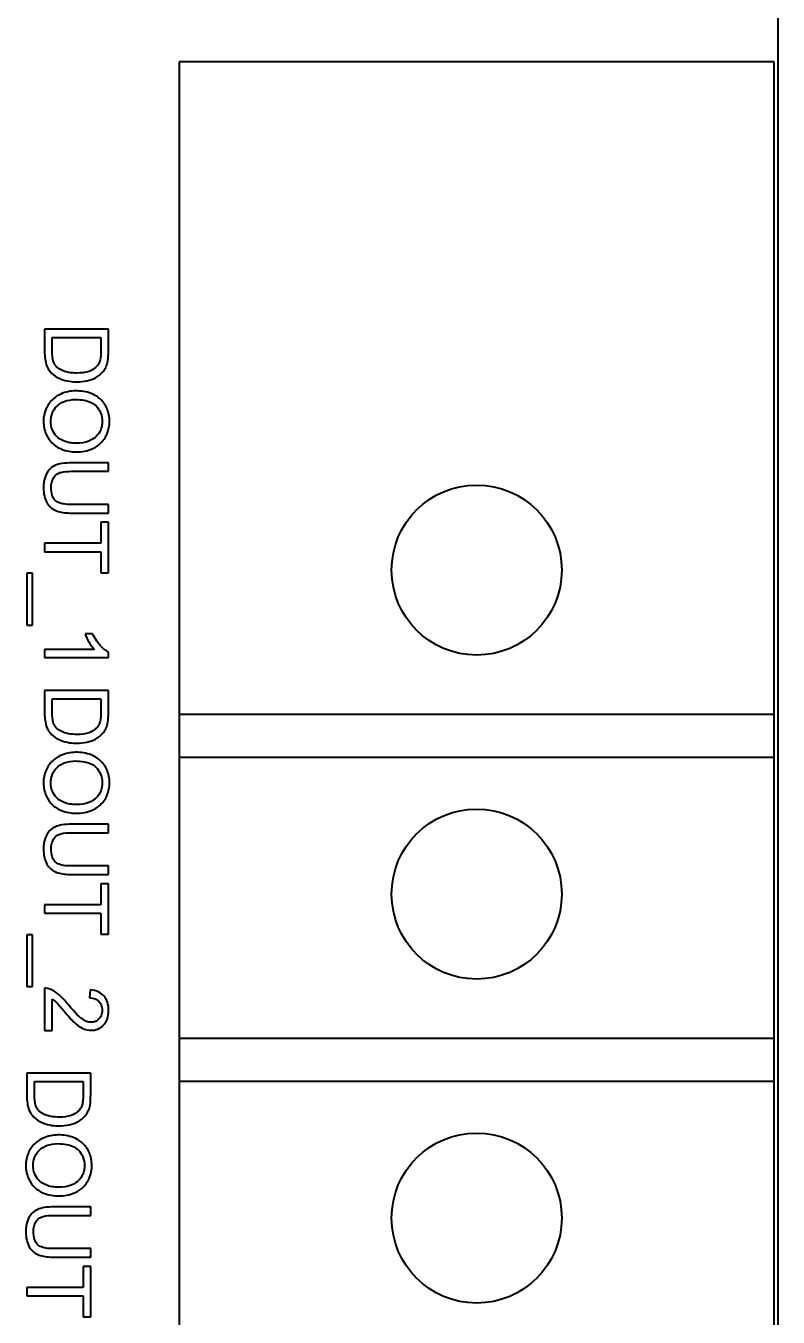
# Model space of a CAD drawing. Header units: millimetres. Extents: x 0 to 4205, y 0 to 2970.
# Drawn here: x 1930.66 to 1948.35, y 2466.34 to 2496.71 of the extents above; entities that cross this region are included whole.
import ezdxf

# ---------------------------------------------------------------- set-up
doc = ezdxf.new("R2010")
doc.units = ezdxf.units.MM
doc.header["$LTSCALE"] = 5
doc.layers.add('가시적인 것(ISO)', color=3, linetype='Continuous', lineweight=40)

msp = doc.modelspace()

# ---------------------------------------------------------------- linework, layer by layer
at = {"layer": '가시적인 것(ISO)'}
for p, q in [((1948.348, 2379.741), (1948.348, 2549.741)), ((1948.257, 2495.86), (1934.258, 2495.86)), ((1934.258, 2495.86), (1934.258, 2480.511)), ((1948.257, 2480.511), (1948.257, 2495.86)), ((1932.598, 2489.579), (1931.098, 2489.579)), ((1931.098, 2489.579), (1931.098, 2489.038)), ((1932.598, 2489.063), (1932.598, 2489.579)), ((1931.275, 2489.06), (1931.275, 2489.381)), ((1931.275, 2489.381), (1932.42, 2489.381)), ((1932.42, 2489.381), (1932.42, 2489.065)), ((1932.598, 2486.432), (1931.731, 2486.432)), ((1931.732, 2486.233), (1932.598, 2486.233)), ((1932.598, 2486.233), (1932.598, 2486.432)), ((1932.598, 2485.451), (1931.732, 2485.451)), ((1932.598, 2485.252), (1932.598, 2485.451)), ((1931.731, 2485.252), (1932.598, 2485.252)), ((1932.598, 2485.034), (1932.42, 2485.034)), ((1932.42, 2485.034), (1932.42, 2484.54)), ((1932.598, 2483.845), (1932.598, 2485.034)), ((1932.42, 2484.54), (1931.098, 2484.54)), ((1931.098, 2484.54), (1931.098, 2484.341)), ((1931.098, 2484.341), (1932.42, 2484.341)), ((1932.42, 2484.341), (1932.42, 2483.845)), ((1930.814, 2483.834), (1930.681, 2483.834)), ((1930.681, 2483.834), (1930.681, 2482.613)), ((1930.814, 2482.613), (1930.814, 2483.834)), ((1932.42, 2483.845), (1932.598, 2483.845)), ((1930.681, 2482.613), (1930.814, 2482.613)), ((1932.227, 2482.41), (1932.049, 2482.41)), ((1932.271, 2482.042), (1931.098, 2482.042)), ((1931.098, 2482.042), (1931.098, 2481.858)), ((1932.603, 2481.858), (1932.603, 2481.977)), ((1931.098, 2481.858), (1932.603, 2481.858)), ((1932.598, 2481.079), (1931.098, 2481.079)), ((1931.098, 2481.079), (1931.098, 2480.538)), ((1932.598, 2480.563), (1932.598, 2481.079)), ((1931.275, 2480.881), (1932.42, 2480.881)), ((1931.275, 2480.56), (1931.275, 2480.881)), ((1932.42, 2480.881), (1932.42, 2480.565)), ((1948.257, 2480.511), (1934.258, 2480.511)), ((1934.258, 2480.511), (1934.258, 2479.511)), ((1948.257, 2479.511), (1948.257, 2480.511)), ((1934.258, 2479.511), (1948.257, 2479.511)), ((1934.258, 2479.511), (1934.258, 2472.891)), ((1948.257, 2472.891), (1948.257, 2479.511)), ((1932.598, 2477.932), (1931.731, 2477.932)), ((1931.732, 2477.733), (1932.598, 2477.733)), ((1932.598, 2477.733), (1932.598, 2477.932)), ((1932.598, 2476.951), (1931.732, 2476.951)), ((1932.598, 2476.752), (1932.598, 2476.951)), ((1931.731, 2476.752), (1932.598, 2476.752)), ((1932.598, 2476.534), (1932.42, 2476.534)), ((1932.42, 2476.534), (1932.42, 2476.04)), ((1932.598, 2475.345), (1932.598, 2476.534)), ((1932.42, 2476.04), (1931.098, 2476.04)), ((1931.098, 2476.04), (1931.098, 2475.841)), ((1931.098, 2475.841), (1932.42, 2475.841)), ((1932.42, 2475.841), (1932.42, 2475.345)), ((1930.814, 2475.334), (1930.681, 2475.334)), ((1930.681, 2475.334), (1930.681, 2474.113)), ((1930.814, 2474.113), (1930.814, 2475.334)), ((1932.42, 2475.345), (1932.598, 2475.345)), ((1930.681, 2474.113), (1930.814, 2474.113)), ((1931.098, 2474.074), (1931.098, 2473.083)), ((1932.17, 2474.04), (1932.15, 2473.85)), ((1931.275, 2473.083), (1931.275, 2473.818)), ((1931.098, 2473.083), (1931.275, 2473.083)), ((1948.257, 2472.891), (1934.258, 2472.891)), ((1934.258, 2472.891), (1934.258, 2471.891)), ((1948.257, 2471.891), (1948.257, 2472.891)), ((1932.181, 2472.079), (1930.681, 2472.079)), ((1930.681, 2472.079), (1930.681, 2471.538)), ((1932.181, 2471.563), (1932.181, 2472.079)), ((1930.859, 2471.881), (1932.004, 2471.881)), ((1930.859, 2471.56), (1930.859, 2471.881)), ((1932.004, 2471.881), (1932.004, 2471.565)), ((1934.258, 2471.891), (1948.257, 2471.891)), ((1934.258, 2471.891), (1934.258, 2465.271)), ((1948.257, 2465.271), (1948.257, 2471.891)), ((1932.181, 2468.932), (1931.315, 2468.932)), ((1932.181, 2468.733), (1932.181, 2468.932)), ((1931.316, 2468.733), (1932.181, 2468.733)), ((1931.315, 2467.752), (1932.181, 2467.752)), ((1932.181, 2467.951), (1931.316, 2467.951)), ((1932.181, 2467.752), (1932.181, 2467.951)), ((1932.181, 2467.534), (1932.004, 2467.534)), ((1932.004, 2467.534), (1932.004, 2467.04)), ((1932.181, 2466.345), (1932.181, 2467.534)), ((1932.004, 2467.04), (1930.681, 2467.04)), ((1930.681, 2467.04), (1930.681, 2466.841)), ((1930.681, 2466.841), (1932.004, 2466.841)), ((1932.004, 2466.841), (1932.004, 2466.345)), ((1932.004, 2466.345), (1932.181, 2466.345))]:
    msp.add_line(p, q, dxfattribs=at)
for centre in [(1941.258, 2483.911), (1941.258, 2476.291), (1941.258, 2468.671)]:
    msp.add_circle(centre, 2, dxfattribs=at)
for points, knots in [([(1931.098, 2489.038), (1931.098, 2488.941), (1931.107, 2488.815), (1931.179, 2488.641), (1931.213, 2488.59), (1931.307, 2488.497), (1931.368, 2488.45), (1931.619, 2488.348), (1931.763, 2488.339), (1931.856, 2488.339)], [-0.1013045, -0.1013045, -0.1013045, -0.1013045, -0.0660401, -0.0660401, -0.0467074, -0.0467074, -0.0277304, -0.0277304, 0, 0, 0, 0]), ([(1931.38, 2488.693), (1931.362, 2488.711), (1931.348, 2488.73), (1931.319, 2488.78), (1931.308, 2488.809), (1931.282, 2488.89), (1931.275, 2488.972), (1931.275, 2489.06)], [-0.03972134, -0.03972134, -0.03972134, -0.03972134, -0.03404767, -0.03404767, -0.02637667, -0.02637667, 0, 0, 0, 0]), ([(1932.42, 2489.065), (1932.42, 2489.016), (1932.419, 2488.962), (1932.408, 2488.876), (1932.401, 2488.839), (1932.389, 2488.809)], [-0.02271504, -0.02271504, -0.02271504, -0.02271504, -0.00972271, -0.00972271, 0, 0, 0, 0]), ([(1932.576, 2488.795), (1932.584, 2488.831), (1932.589, 2488.872), (1932.596, 2488.959), (1932.598, 2489.012), (1932.598, 2489.063)], [-0.02610579, -0.02610579, -0.02610579, -0.02610579, -0.0151034, -0.0151034, 0, 0, 0, 0]), ([(1931.859, 2488.544), (1931.793, 2488.544), (1931.724, 2488.548), (1931.585, 2488.574), (1931.536, 2488.594), (1931.457, 2488.631), (1931.415, 2488.658), (1931.38, 2488.693)], [-0.03646535, -0.03646535, -0.03646535, -0.03646535, -0.02628406, -0.02628406, -0.01488015, -0.01488015, 0, 0, 0, 0]), ([(1932.389, 2488.809), (1932.38, 2488.783), (1932.367, 2488.759), (1932.334, 2488.713), (1932.314, 2488.692), (1932.259, 2488.644), (1932.214, 2488.61), (1932.058, 2488.554), (1931.959, 2488.544), (1931.859, 2488.544)], [-0.08863704, -0.08863704, -0.08863704, -0.08863704, -0.07259706, -0.07259706, -0.05563873, -0.05563873, -0.02994642, -0.02994642, 0, 0, 0, 0]), ([(1932.468, 2488.576), (1932.495, 2488.606), (1932.516, 2488.64), (1932.553, 2488.714), (1932.566, 2488.754), (1932.576, 2488.795)], [-0.02477761, -0.02477761, -0.02477761, -0.02477761, -0.01271181, -0.01271181, 0, 0, 0, 0]), ([(1931.856, 2488.339), (1931.935, 2488.339), (1932.014, 2488.346), (1932.166, 2488.378), (1932.232, 2488.402), (1932.359, 2488.469), (1932.419, 2488.516), (1932.468, 2488.576)], [-0.06427655, -0.06427655, -0.06427655, -0.06427655, -0.04327347, -0.04327347, -0.02318587, -0.02318587, 0, 0, 0, 0]), ([(1931.828, 2488.125), (1931.768, 2488.125), (1931.708, 2488.119), (1931.59, 2488.094), (1931.533, 2488.076), (1931.417, 2488.024), (1931.341, 2487.981), (1931.209, 2487.846), (1931.16, 2487.772), (1931.089, 2487.601), (1931.072, 2487.506), (1931.072, 2487.407)], [-0.1419282, -0.1419282, -0.1419282, -0.1419282, -0.11405, -0.11405, -0.0863552, -0.0863552, -0.0554723, -0.0554723, -0.0295193, -0.0295193, 0, 0, 0, 0]), ([(1932.624, 2487.407), (1932.624, 2487.46), (1932.619, 2487.512), (1932.6, 2487.612), (1932.586, 2487.659), (1932.532, 2487.786), (1932.482, 2487.857), (1932.377, 2487.96), (1932.306, 2488.019), (1932.078, 2488.109), (1931.952, 2488.125), (1931.828, 2488.125)], [-0.1914347, -0.1914347, -0.1914347, -0.1914347, -0.1588981, -0.1588981, -0.1283406, -0.1283406, -0.0734868, -0.0734868, -0.0371408, -0.0371408, 0, 0, 0, 0]), ([(1931.243, 2487.408), (1931.243, 2487.444), (1931.246, 2487.479), (1931.259, 2487.547), (1931.268, 2487.579), (1931.307, 2487.669), (1931.344, 2487.721), (1931.423, 2487.799), (1931.476, 2487.842), (1931.643, 2487.908), (1931.735, 2487.921), (1931.826, 2487.921)], [-0.1304948, -0.1304948, -0.1304948, -0.1304948, -0.1101568, -0.1101568, -0.0908219, -0.0908219, -0.0538229, -0.0538229, -0.0272604, -0.0272604, 0, 0, 0, 0]), ([(1931.826, 2487.921), (1931.893, 2487.921), (1931.962, 2487.916), (1932.083, 2487.894), (1932.138, 2487.878), (1932.233, 2487.833), (1932.273, 2487.806), (1932.352, 2487.724), (1932.39, 2487.668), (1932.441, 2487.544), (1932.453, 2487.476), (1932.453, 2487.406)], [-0.09205293, -0.09205293, -0.09205293, -0.09205293, -0.07187986, -0.07187986, -0.05512906, -0.05512906, -0.04039251, -0.04039251, -0.02097998, -0.02097998, 0, 0, 0, 0]), ([(1931.072, 2487.407), (1931.072, 2487.354), (1931.078, 2487.301), (1931.099, 2487.197), (1931.116, 2487.147), (1931.183, 2486.997), (1931.238, 2486.934), (1931.342, 2486.831), (1931.423, 2486.785), (1931.607, 2486.71), (1931.725, 2486.69), (1931.845, 2486.69)], [-0.08052814, -0.08052814, -0.08052814, -0.08052814, -0.075448, -0.075448, -0.0704261, -0.0704261, -0.05969695, -0.05969695, -0.03604414, -0.03604414, 0, 0, 0, 0]), ([(1931.848, 2486.895), (1931.744, 2486.895), (1931.638, 2486.909), (1931.473, 2486.978), (1931.421, 2487.017), (1931.337, 2487.103), (1931.303, 2487.153), (1931.254, 2487.272), (1931.243, 2487.34), (1931.243, 2487.408)], [-0.08165834, -0.08165834, -0.08165834, -0.08165834, -0.05685822, -0.05685822, -0.03882835, -0.03882835, -0.0205962, -0.0205962, 0, 0, 0, 0]), ([(1931.845, 2486.69), (1931.91, 2486.69), (1931.975, 2486.696), (1932.099, 2486.72), (1932.157, 2486.737), (1932.316, 2486.806), (1932.381, 2486.86), (1932.504, 2486.982), (1932.547, 2487.069), (1932.607, 2487.212), (1932.624, 2487.308), (1932.624, 2487.407)], [-0.06480513, -0.06480513, -0.06480513, -0.06480513, -0.05981322, -0.05981322, -0.05512545, -0.05512545, -0.04655354, -0.04655354, -0.0296574, -0.0296574, 0, 0, 0, 0]), ([(1932.453, 2487.406), (1932.453, 2487.369), (1932.45, 2487.333), (1932.435, 2487.262), (1932.424, 2487.228), (1932.39, 2487.153), (1932.359, 2487.1), (1932.273, 2487.017), (1932.22, 2486.977), (1932.047, 2486.909), (1931.947, 2486.895), (1931.848, 2486.895)], [-0.1516136, -0.1516136, -0.1516136, -0.1516136, -0.1220791, -0.1220791, -0.0935316, -0.0935316, -0.0558687, -0.0558687, -0.0298206, -0.0298206, 0, 0, 0, 0]), ([(1931.731, 2486.432), (1931.657, 2486.432), (1931.579, 2486.428), (1931.451, 2486.407), (1931.392, 2486.392), (1931.289, 2486.345), (1931.246, 2486.314), (1931.182, 2486.244), (1931.145, 2486.196), (1931.083, 2486.031), (1931.072, 2485.932), (1931.072, 2485.839)], [-0.1666428, -0.1666428, -0.1666428, -0.1666428, -0.120317, -0.120317, -0.0849202, -0.0849202, -0.0527526, -0.0527526, -0.028158, -0.028158, 0, 0, 0, 0]), ([(1931.252, 2485.856), (1931.252, 2485.897), (1931.256, 2485.938), (1931.276, 2486.023), (1931.292, 2486.056), (1931.325, 2486.11), (1931.347, 2486.136), (1931.413, 2486.187), (1931.452, 2486.201), (1931.551, 2486.228), (1931.645, 2486.233), (1931.732, 2486.233)], [-0.0552723, -0.0552723, -0.0552723, -0.0552723, -0.05006966, -0.05006966, -0.04418631, -0.04418631, -0.03650006, -0.03650006, -0.02622502, -0.02622502, 0, 0, 0, 0]), ([(1931.072, 2485.839), (1931.072, 2485.775), (1931.078, 2485.71), (1931.104, 2485.594), (1931.123, 2485.543), (1931.164, 2485.474), (1931.2, 2485.416), (1931.312, 2485.326), (1931.364, 2485.303), (1931.51, 2485.261), (1931.621, 2485.252), (1931.731, 2485.252)], [-0.1827395, -0.1827395, -0.1827395, -0.1827395, -0.1243095, -0.1243095, -0.0742781, -0.0742781, -0.0514626, -0.0514626, -0.0329561, -0.0329561, 0, 0, 0, 0]), ([(1931.732, 2485.451), (1931.67, 2485.451), (1931.603, 2485.454), (1931.497, 2485.473), (1931.45, 2485.485), (1931.376, 2485.521), (1931.353, 2485.54), (1931.309, 2485.592), (1931.291, 2485.626), (1931.258, 2485.723), (1931.252, 2485.792), (1931.252, 2485.856)], [-0.06580544, -0.06580544, -0.06580544, -0.06580544, -0.05062257, -0.05062257, -0.03951225, -0.03951225, -0.0306635, -0.0306635, -0.01915675, -0.01915675, 0, 0, 0, 0]), ([(1932.049, 2482.41), (1932.073, 2482.344), (1932.109, 2482.276), (1932.166, 2482.179), (1932.212, 2482.104), (1932.271, 2482.042)], [-0.06797462, -0.06797462, -0.06797462, -0.06797462, -0.02573644, -0.02573644, 0, 0, 0, 0]), ([(1932.603, 2481.977), (1932.531, 2482.012), (1932.463, 2482.073), (1932.364, 2482.183), (1932.293, 2482.269), (1932.227, 2482.41)], [-0.1204348, -0.1204348, -0.1204348, -0.1204348, -0.0467866, -0.0467866, 0, 0, 0, 0]), ([(1931.098, 2480.538), (1931.098, 2480.441), (1931.107, 2480.315), (1931.179, 2480.141), (1931.213, 2480.09), (1931.307, 2479.997), (1931.368, 2479.95), (1931.619, 2479.848), (1931.763, 2479.839), (1931.856, 2479.839)], [-0.1013045, -0.1013045, -0.1013045, -0.1013045, -0.0660401, -0.0660401, -0.0467074, -0.0467074, -0.0277304, -0.0277304, 0, 0, 0, 0]), ([(1931.38, 2480.193), (1931.362, 2480.211), (1931.348, 2480.23), (1931.319, 2480.28), (1931.308, 2480.309), (1931.282, 2480.39), (1931.275, 2480.472), (1931.275, 2480.56)], [-0.03972134, -0.03972134, -0.03972134, -0.03972134, -0.03404767, -0.03404767, -0.02637667, -0.02637667, 0, 0, 0, 0]), ([(1932.42, 2480.565), (1932.42, 2480.516), (1932.419, 2480.462), (1932.408, 2480.376), (1932.401, 2480.339), (1932.389, 2480.309)], [-0.02271504, -0.02271504, -0.02271504, -0.02271504, -0.00972271, -0.00972271, 0, 0, 0, 0]), ([(1932.576, 2480.295), (1932.584, 2480.331), (1932.589, 2480.372), (1932.596, 2480.459), (1932.598, 2480.512), (1932.598, 2480.563)], [-0.02610579, -0.02610579, -0.02610579, -0.02610579, -0.0151034, -0.0151034, 0, 0, 0, 0]), ([(1931.859, 2480.044), (1931.793, 2480.044), (1931.724, 2480.048), (1931.585, 2480.074), (1931.536, 2480.094), (1931.457, 2480.131), (1931.415, 2480.158), (1931.38, 2480.193)], [-0.03646535, -0.03646535, -0.03646535, -0.03646535, -0.02628406, -0.02628406, -0.01488015, -0.01488015, 0, 0, 0, 0]), ([(1932.389, 2480.309), (1932.38, 2480.283), (1932.367, 2480.259), (1932.334, 2480.213), (1932.314, 2480.192), (1932.259, 2480.144), (1932.214, 2480.11), (1932.058, 2480.054), (1931.959, 2480.044), (1931.859, 2480.044)], [-0.08863704, -0.08863704, -0.08863704, -0.08863704, -0.07259706, -0.07259706, -0.05563873, -0.05563873, -0.02994642, -0.02994642, 0, 0, 0, 0]), ([(1932.468, 2480.076), (1932.495, 2480.106), (1932.516, 2480.14), (1932.553, 2480.214), (1932.566, 2480.254), (1932.576, 2480.295)], [-0.02477761, -0.02477761, -0.02477761, -0.02477761, -0.01271181, -0.01271181, 0, 0, 0, 0]), ([(1931.856, 2479.839), (1931.935, 2479.839), (1932.014, 2479.846), (1932.166, 2479.878), (1932.232, 2479.902), (1932.359, 2479.969), (1932.419, 2480.016), (1932.468, 2480.076)], [-0.06427655, -0.06427655, -0.06427655, -0.06427655, -0.04327347, -0.04327347, -0.02318587, -0.02318587, 0, 0, 0, 0]), ([(1931.828, 2479.625), (1931.768, 2479.625), (1931.708, 2479.619), (1931.59, 2479.594), (1931.533, 2479.576), (1931.417, 2479.524), (1931.341, 2479.481), (1931.209, 2479.346), (1931.16, 2479.272), (1931.089, 2479.101), (1931.072, 2479.006), (1931.072, 2478.907)], [-0.1419282, -0.1419282, -0.1419282, -0.1419282, -0.11405, -0.11405, -0.0863552, -0.0863552, -0.0554723, -0.0554723, -0.0295193, -0.0295193, 0, 0, 0, 0]), ([(1932.624, 2478.907), (1932.624, 2478.96), (1932.619, 2479.012), (1932.6, 2479.112), (1932.586, 2479.159), (1932.532, 2479.286), (1932.482, 2479.357), (1932.377, 2479.46), (1932.306, 2479.519), (1932.078, 2479.609), (1931.952, 2479.625), (1931.828, 2479.625)], [-0.1914347, -0.1914347, -0.1914347, -0.1914347, -0.1588981, -0.1588981, -0.1283406, -0.1283406, -0.0734868, -0.0734868, -0.0371408, -0.0371408, 0, 0, 0, 0]), ([(1931.243, 2478.908), (1931.243, 2478.944), (1931.246, 2478.979), (1931.259, 2479.047), (1931.268, 2479.079), (1931.307, 2479.169), (1931.344, 2479.221), (1931.423, 2479.299), (1931.476, 2479.342), (1931.643, 2479.408), (1931.735, 2479.421), (1931.826, 2479.421)], [-0.1304948, -0.1304948, -0.1304948, -0.1304948, -0.1101568, -0.1101568, -0.0908219, -0.0908219, -0.0538229, -0.0538229, -0.0272604, -0.0272604, 0, 0, 0, 0]), ([(1931.826, 2479.421), (1931.893, 2479.421), (1931.962, 2479.416), (1932.083, 2479.394), (1932.138, 2479.378), (1932.233, 2479.333), (1932.273, 2479.306), (1932.352, 2479.224), (1932.39, 2479.168), (1932.441, 2479.044), (1932.453, 2478.976), (1932.453, 2478.906)], [-0.09205293, -0.09205293, -0.09205293, -0.09205293, -0.07187986, -0.07187986, -0.05512906, -0.05512906, -0.04039251, -0.04039251, -0.02097998, -0.02097998, 0, 0, 0, 0]), ([(1931.072, 2478.907), (1931.072, 2478.854), (1931.078, 2478.801), (1931.099, 2478.697), (1931.116, 2478.647), (1931.183, 2478.497), (1931.238, 2478.434), (1931.342, 2478.331), (1931.423, 2478.285), (1931.607, 2478.21), (1931.725, 2478.19), (1931.845, 2478.19)], [-0.08052814, -0.08052814, -0.08052814, -0.08052814, -0.075448, -0.075448, -0.0704261, -0.0704261, -0.05969695, -0.05969695, -0.03604414, -0.03604414, 0, 0, 0, 0]), ([(1931.848, 2478.395), (1931.744, 2478.395), (1931.638, 2478.409), (1931.473, 2478.478), (1931.421, 2478.517), (1931.337, 2478.603), (1931.303, 2478.653), (1931.254, 2478.772), (1931.243, 2478.84), (1931.243, 2478.908)], [-0.08165834, -0.08165834, -0.08165834, -0.08165834, -0.05685822, -0.05685822, -0.03882835, -0.03882835, -0.0205962, -0.0205962, 0, 0, 0, 0]), ([(1931.845, 2478.19), (1931.91, 2478.19), (1931.975, 2478.196), (1932.099, 2478.22), (1932.157, 2478.237), (1932.316, 2478.306), (1932.381, 2478.36), (1932.504, 2478.482), (1932.547, 2478.569), (1932.607, 2478.712), (1932.624, 2478.808), (1932.624, 2478.907)], [-0.06480513, -0.06480513, -0.06480513, -0.06480513, -0.05981322, -0.05981322, -0.05512545, -0.05512545, -0.04655354, -0.04655354, -0.0296574, -0.0296574, 0, 0, 0, 0]), ([(1932.453, 2478.906), (1932.453, 2478.869), (1932.45, 2478.833), (1932.435, 2478.762), (1932.424, 2478.728), (1932.39, 2478.653), (1932.359, 2478.6), (1932.273, 2478.517), (1932.22, 2478.477), (1932.047, 2478.409), (1931.947, 2478.395), (1931.848, 2478.395)], [-0.1516136, -0.1516136, -0.1516136, -0.1516136, -0.1220791, -0.1220791, -0.0935316, -0.0935316, -0.0558687, -0.0558687, -0.0298206, -0.0298206, 0, 0, 0, 0]), ([(1931.731, 2477.932), (1931.657, 2477.932), (1931.579, 2477.928), (1931.451, 2477.907), (1931.392, 2477.892), (1931.289, 2477.845), (1931.246, 2477.814), (1931.182, 2477.744), (1931.145, 2477.696), (1931.083, 2477.531), (1931.072, 2477.432), (1931.072, 2477.339)], [-0.1666428, -0.1666428, -0.1666428, -0.1666428, -0.120317, -0.120317, -0.0849202, -0.0849202, -0.0527526, -0.0527526, -0.028158, -0.028158, 0, 0, 0, 0]), ([(1931.252, 2477.356), (1931.252, 2477.397), (1931.256, 2477.438), (1931.276, 2477.523), (1931.292, 2477.556), (1931.325, 2477.61), (1931.347, 2477.636), (1931.413, 2477.687), (1931.452, 2477.701), (1931.551, 2477.728), (1931.645, 2477.733), (1931.732, 2477.733)], [-0.0552723, -0.0552723, -0.0552723, -0.0552723, -0.05006966, -0.05006966, -0.04418631, -0.04418631, -0.03650006, -0.03650006, -0.02622502, -0.02622502, 0, 0, 0, 0]), ([(1931.072, 2477.339), (1931.072, 2477.275), (1931.078, 2477.21), (1931.104, 2477.094), (1931.123, 2477.043), (1931.164, 2476.974), (1931.2, 2476.916), (1931.312, 2476.826), (1931.364, 2476.803), (1931.51, 2476.761), (1931.621, 2476.752), (1931.731, 2476.752)], [-0.1827395, -0.1827395, -0.1827395, -0.1827395, -0.1243095, -0.1243095, -0.0742781, -0.0742781, -0.0514626, -0.0514626, -0.0329561, -0.0329561, 0, 0, 0, 0]), ([(1931.732, 2476.951), (1931.67, 2476.951), (1931.603, 2476.954), (1931.497, 2476.973), (1931.45, 2476.985), (1931.376, 2477.021), (1931.353, 2477.04), (1931.309, 2477.092), (1931.291, 2477.126), (1931.258, 2477.223), (1931.252, 2477.292), (1931.252, 2477.356)], [-0.06580544, -0.06580544, -0.06580544, -0.06580544, -0.05062257, -0.05062257, -0.03951225, -0.03951225, -0.0306635, -0.0306635, -0.01915675, -0.01915675, 0, 0, 0, 0]), ([(1931.226, 2474.053), (1931.205, 2474.061), (1931.184, 2474.067), (1931.141, 2474.074), (1931.119, 2474.075), (1931.098, 2474.074)], [-0.01312176, -0.01312176, -0.01312176, -0.01312176, -0.00656352, -0.00656352, 0, 0, 0, 0]), ([(1931.652, 2473.69), (1931.573, 2473.787), (1931.492, 2473.876), (1931.359, 2473.987), (1931.295, 2474.027), (1931.226, 2474.053)], [-0.05177971, -0.05177971, -0.05177971, -0.05177971, -0.02233854, -0.02233854, 0, 0, 0, 0]), ([(1932.603, 2473.553), (1932.603, 2473.62), (1932.595, 2473.688), (1932.556, 2473.803), (1932.531, 2473.849), (1932.471, 2473.919), (1932.432, 2473.956), (1932.31, 2474.018), (1932.24, 2474.034), (1932.17, 2474.04)], [-0.1036663, -0.1036663, -0.1036663, -0.1036663, -0.0688957, -0.0688957, -0.0410421, -0.0410421, -0.0211527, -0.0211527, 0, 0, 0, 0]), ([(1931.275, 2473.818), (1931.311, 2473.796), (1931.344, 2473.77), (1931.444, 2473.676), (1931.502, 2473.601), (1931.563, 2473.528)], [-0.04103729, -0.04103729, -0.04103729, -0.04103729, -0.02838873, -0.02838873, 0, 0, 0, 0]), ([(1932.15, 2473.85), (1932.197, 2473.85), (1932.244, 2473.843), (1932.328, 2473.808), (1932.355, 2473.786), (1932.397, 2473.744), (1932.416, 2473.715), (1932.445, 2473.643), (1932.451, 2473.601), (1932.451, 2473.558)], [-0.03879416, -0.03879416, -0.03879416, -0.03879416, -0.03076592, -0.03076592, -0.0232504, -0.0232504, -0.01285481, -0.01285481, 0, 0, 0, 0]), ([(1931.563, 2473.528), (1931.709, 2473.356), (1931.784, 2473.283), (1931.916, 2473.165), (1931.98, 2473.134), (1932.071, 2473.097), (1932.128, 2473.086), (1932.187, 2473.086)], [-0.03516027, -0.03516027, -0.03516027, -0.03516027, -0.0294768, -0.0294768, -0.01769867, -0.01769867, 0, 0, 0, 0]), ([(1932.192, 2473.275), (1932.154, 2473.275), (1932.118, 2473.283), (1932.043, 2473.312), (1932.005, 2473.335), (1931.927, 2473.393), (1931.837, 2473.467), (1931.652, 2473.69)], [-0.2183426, -0.2183426, -0.2183426, -0.2183426, -0.1577583, -0.1577583, -0.0869803, -0.0869803, 0, 0, 0, 0]), ([(1932.187, 2473.086), (1932.243, 2473.086), (1932.298, 2473.095), (1932.398, 2473.137), (1932.441, 2473.168), (1932.504, 2473.232), (1932.54, 2473.274), (1932.593, 2473.409), (1932.603, 2473.481), (1932.603, 2473.553)], [-0.1091803, -0.1091803, -0.1091803, -0.1091803, -0.0754246, -0.0754246, -0.0432877, -0.0432877, -0.0215861, -0.0215861, 0, 0, 0, 0]), ([(1932.451, 2473.558), (1932.451, 2473.535), (1932.449, 2473.512), (1932.441, 2473.469), (1932.435, 2473.449), (1932.417, 2473.407), (1932.4, 2473.376), (1932.346, 2473.324), (1932.32, 2473.306), (1932.259, 2473.281), (1932.226, 2473.275), (1932.192, 2473.275)], [-0.05529017, -0.05529017, -0.05529017, -0.05529017, -0.04364616, -0.04364616, -0.0328661, -0.0328661, -0.0197072, -0.0197072, -0.01028467, -0.01028467, 0, 0, 0, 0]), ([(1930.681, 2471.538), (1930.681, 2471.441), (1930.691, 2471.315), (1930.763, 2471.141), (1930.797, 2471.09), (1930.891, 2470.997), (1930.952, 2470.95), (1931.203, 2470.848), (1931.347, 2470.839), (1931.439, 2470.839)], [-0.1013045, -0.1013045, -0.1013045, -0.1013045, -0.0660401, -0.0660401, -0.0467074, -0.0467074, -0.0277304, -0.0277304, 0, 0, 0, 0]), ([(1930.964, 2471.193), (1930.946, 2471.211), (1930.932, 2471.23), (1930.902, 2471.28), (1930.892, 2471.309), (1930.866, 2471.39), (1930.859, 2471.472), (1930.859, 2471.56)], [-0.03972134, -0.03972134, -0.03972134, -0.03972134, -0.03404767, -0.03404767, -0.02637667, -0.02637667, 0, 0, 0, 0]), ([(1931.973, 2471.309), (1931.963, 2471.283), (1931.95, 2471.259), (1931.918, 2471.213), (1931.898, 2471.192), (1931.843, 2471.144), (1931.798, 2471.11), (1931.642, 2471.054), (1931.543, 2471.044), (1931.443, 2471.044)], [-0.08863704, -0.08863704, -0.08863704, -0.08863704, -0.07259706, -0.07259706, -0.05563873, -0.05563873, -0.02994642, -0.02994642, 0, 0, 0, 0]), ([(1932.004, 2471.565), (1932.004, 2471.516), (1932.002, 2471.462), (1931.992, 2471.376), (1931.985, 2471.339), (1931.973, 2471.309)], [-0.02271504, -0.02271504, -0.02271504, -0.02271504, -0.00972271, -0.00972271, 0, 0, 0, 0]), ([(1932.16, 2471.295), (1932.168, 2471.331), (1932.173, 2471.372), (1932.18, 2471.459), (1932.181, 2471.512), (1932.181, 2471.563)], [-0.02610579, -0.02610579, -0.02610579, -0.02610579, -0.0151034, -0.0151034, 0, 0, 0, 0]), ([(1931.443, 2471.044), (1931.376, 2471.044), (1931.308, 2471.048), (1931.169, 2471.074), (1931.12, 2471.094), (1931.041, 2471.131), (1930.999, 2471.158), (1930.964, 2471.193)], [-0.03646535, -0.03646535, -0.03646535, -0.03646535, -0.02628406, -0.02628406, -0.01488015, -0.01488015, 0, 0, 0, 0]), ([(1931.439, 2470.839), (1931.518, 2470.839), (1931.598, 2470.846), (1931.75, 2470.878), (1931.816, 2470.902), (1931.943, 2470.969), (1932.003, 2471.016), (1932.052, 2471.076)], [-0.06427655, -0.06427655, -0.06427655, -0.06427655, -0.04327347, -0.04327347, -0.02318587, -0.02318587, 0, 0, 0, 0]), ([(1932.052, 2471.076), (1932.078, 2471.106), (1932.1, 2471.14), (1932.137, 2471.214), (1932.15, 2471.254), (1932.16, 2471.295)], [-0.02477761, -0.02477761, -0.02477761, -0.02477761, -0.01271181, -0.01271181, 0, 0, 0, 0]), ([(1931.412, 2470.625), (1931.352, 2470.625), (1931.292, 2470.619), (1931.174, 2470.594), (1931.117, 2470.576), (1931.001, 2470.524), (1930.925, 2470.481), (1930.792, 2470.346), (1930.744, 2470.272), (1930.673, 2470.101), (1930.656, 2470.006), (1930.656, 2469.907)], [-0.1419282, -0.1419282, -0.1419282, -0.1419282, -0.11405, -0.11405, -0.0863552, -0.0863552, -0.0554723, -0.0554723, -0.0295193, -0.0295193, 0, 0, 0, 0]), ([(1930.827, 2469.908), (1930.827, 2469.944), (1930.83, 2469.979), (1930.843, 2470.047), (1930.852, 2470.079), (1930.891, 2470.169), (1930.928, 2470.221), (1931.007, 2470.299), (1931.06, 2470.342), (1931.227, 2470.408), (1931.319, 2470.421), (1931.41, 2470.421)], [-0.1304948, -0.1304948, -0.1304948, -0.1304948, -0.1101568, -0.1101568, -0.0908219, -0.0908219, -0.0538229, -0.0538229, -0.0272604, -0.0272604, 0, 0, 0, 0]), ([(1931.41, 2470.421), (1931.477, 2470.421), (1931.546, 2470.416), (1931.667, 2470.394), (1931.722, 2470.378), (1931.817, 2470.333), (1931.857, 2470.306), (1931.936, 2470.224), (1931.974, 2470.168), (1932.025, 2470.044), (1932.037, 2469.976), (1932.037, 2469.906)], [-0.09205293, -0.09205293, -0.09205293, -0.09205293, -0.07187986, -0.07187986, -0.05512906, -0.05512906, -0.04039251, -0.04039251, -0.02097998, -0.02097998, 0, 0, 0, 0]), ([(1932.208, 2469.907), (1932.208, 2469.96), (1932.203, 2470.012), (1932.184, 2470.112), (1932.17, 2470.159), (1932.116, 2470.286), (1932.066, 2470.357), (1931.961, 2470.46), (1931.89, 2470.519), (1931.661, 2470.609), (1931.536, 2470.625), (1931.412, 2470.625)], [-0.1914347, -0.1914347, -0.1914347, -0.1914347, -0.1588981, -0.1588981, -0.1283406, -0.1283406, -0.0734868, -0.0734868, -0.0371408, -0.0371408, 0, 0, 0, 0]), ([(1930.656, 2469.907), (1930.656, 2469.854), (1930.661, 2469.801), (1930.683, 2469.697), (1930.7, 2469.647), (1930.767, 2469.497), (1930.822, 2469.434), (1930.926, 2469.331), (1931.007, 2469.285), (1931.191, 2469.21), (1931.309, 2469.19), (1931.429, 2469.19)], [-0.08052814, -0.08052814, -0.08052814, -0.08052814, -0.075448, -0.075448, -0.0704261, -0.0704261, -0.05969695, -0.05969695, -0.03604414, -0.03604414, 0, 0, 0, 0]), ([(1931.431, 2469.395), (1931.328, 2469.395), (1931.222, 2469.409), (1931.057, 2469.478), (1931.005, 2469.517), (1930.921, 2469.603), (1930.887, 2469.653), (1930.838, 2469.772), (1930.827, 2469.84), (1930.827, 2469.908)], [-0.08165834, -0.08165834, -0.08165834, -0.08165834, -0.05685822, -0.05685822, -0.03882835, -0.03882835, -0.0205962, -0.0205962, 0, 0, 0, 0]), ([(1931.429, 2469.19), (1931.494, 2469.19), (1931.559, 2469.196), (1931.683, 2469.22), (1931.741, 2469.237), (1931.9, 2469.306), (1931.965, 2469.36), (1932.088, 2469.482), (1932.131, 2469.569), (1932.191, 2469.712), (1932.208, 2469.808), (1932.208, 2469.907)], [-0.06480513, -0.06480513, -0.06480513, -0.06480513, -0.05981322, -0.05981322, -0.05512545, -0.05512545, -0.04655354, -0.04655354, -0.0296574, -0.0296574, 0, 0, 0, 0]), ([(1932.037, 2469.906), (1932.037, 2469.869), (1932.034, 2469.833), (1932.019, 2469.762), (1932.008, 2469.728), (1931.974, 2469.653), (1931.943, 2469.6), (1931.857, 2469.517), (1931.804, 2469.477), (1931.631, 2469.409), (1931.531, 2469.395), (1931.431, 2469.395)], [-0.1516136, -0.1516136, -0.1516136, -0.1516136, -0.1220791, -0.1220791, -0.0935316, -0.0935316, -0.0558687, -0.0558687, -0.0298206, -0.0298206, 0, 0, 0, 0]), ([(1931.315, 2468.932), (1931.241, 2468.932), (1931.163, 2468.928), (1931.035, 2468.907), (1930.976, 2468.892), (1930.873, 2468.845), (1930.83, 2468.814), (1930.766, 2468.744), (1930.728, 2468.696), (1930.667, 2468.531), (1930.656, 2468.432), (1930.656, 2468.339)], [-0.1666428, -0.1666428, -0.1666428, -0.1666428, -0.120317, -0.120317, -0.0849202, -0.0849202, -0.0527526, -0.0527526, -0.028158, -0.028158, 0, 0, 0, 0]), ([(1930.836, 2468.356), (1930.836, 2468.397), (1930.84, 2468.438), (1930.86, 2468.523), (1930.876, 2468.556), (1930.908, 2468.61), (1930.931, 2468.636), (1930.997, 2468.687), (1931.036, 2468.701), (1931.135, 2468.728), (1931.228, 2468.733), (1931.316, 2468.733)], [-0.0552723, -0.0552723, -0.0552723, -0.0552723, -0.05006966, -0.05006966, -0.04418631, -0.04418631, -0.03650006, -0.03650006, -0.02622502, -0.02622502, 0, 0, 0, 0]), ([(1930.656, 2468.339), (1930.656, 2468.275), (1930.662, 2468.21), (1930.688, 2468.094), (1930.707, 2468.043), (1930.748, 2467.974), (1930.783, 2467.916), (1930.896, 2467.826), (1930.948, 2467.803), (1931.094, 2467.761), (1931.205, 2467.752), (1931.315, 2467.752)], [-0.1827395, -0.1827395, -0.1827395, -0.1827395, -0.1243095, -0.1243095, -0.0742781, -0.0742781, -0.0514626, -0.0514626, -0.0329561, -0.0329561, 0, 0, 0, 0]), ([(1931.316, 2467.951), (1931.254, 2467.951), (1931.187, 2467.954), (1931.081, 2467.973), (1931.033, 2467.985), (1930.96, 2468.021), (1930.937, 2468.04), (1930.892, 2468.092), (1930.875, 2468.126), (1930.842, 2468.223), (1930.836, 2468.292), (1930.836, 2468.356)], [-0.06580544, -0.06580544, -0.06580544, -0.06580544, -0.05062257, -0.05062257, -0.03951225, -0.03951225, -0.0306635, -0.0306635, -0.01915675, -0.01915675, 0, 0, 0, 0])]:
    msp.add_open_spline(points, degree=3, knots=knots, dxfattribs=at)

doc.saveas('drawing.dxf')
